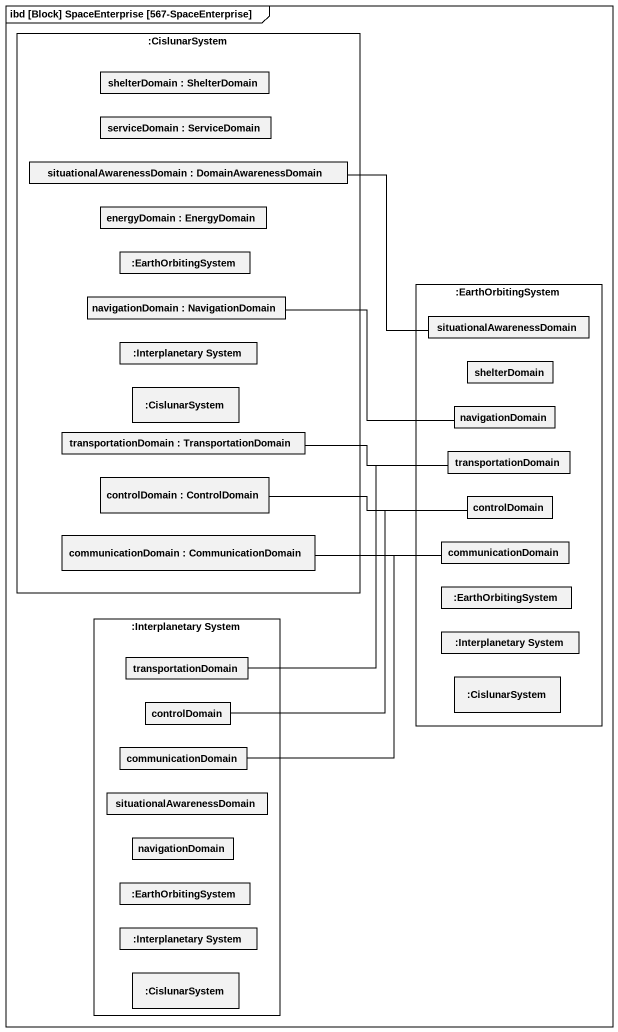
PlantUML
@startuml
mainframe ibd [Block] SpaceEnterprise [567-SpaceEnterprise]
rectangle ":CislunarSystem" as CislunarSystem {
  rectangle "shelterDomain : ShelterDomain" as shelterDomain
  rectangle "serviceDomain : ServiceDomain" as serviceDomain
  rectangle "situationalAwarenessDomain : DomainAwarenessDomain" as situationalAwarenessDomain
  rectangle "energyDomain : EnergyDomain" as energyDomain
  rectangle ":EarthOrbitingSystem" as EarthOrbitingSystem
  rectangle "navigationDomain : NavigationDomain" as navigationDomain
  rectangle ":Interplanetary System" as Interplanetary_System
  rectangle ":CislunarSystem" as CislunarSystem_2
  rectangle "transportationDomain : TransportationDomain" as transportationDomain
  rectangle "controlDomain : ControlDomain" as controlDomain
  rectangle "communicationDomain : CommunicationDomain" as communicationDomain
}
rectangle ":EarthOrbitingSystem" as EarthOrbitingSystem_2 {
  rectangle "situationalAwarenessDomain" as situationalAwarenessDomain_2
  rectangle "shelterDomain" as shelterDomain_2
  rectangle "navigationDomain" as navigationDomain_2
  rectangle "transportationDomain" as transportationDomain_2
  rectangle "controlDomain" as controlDomain_2
  rectangle "communicationDomain" as communicationDomain_2
  rectangle ":EarthOrbitingSystem" as EarthOrbitingSystem_3
  rectangle ":Interplanetary System" as Interplanetary_System_3
  rectangle ":CislunarSystem" as CislunarSystem_3
}
rectangle ":Interplanetary System" as Interplanetary_System_2 {
  rectangle "transportationDomain" as transportationDomain_3
  rectangle "controlDomain" as controlDomain_3
  rectangle "communicationDomain" as communicationDomain_3
  rectangle "situationalAwarenessDomain" as situationalAwarenessDomain_3
  rectangle "navigationDomain" as navigationDomain_3
  rectangle ":EarthOrbitingSystem" as EarthOrbitingSystem_4
  rectangle ":Interplanetary System" as Interplanetary_System_4
  rectangle ":CislunarSystem" as CislunarSystem_4
}
situationalAwarenessDomain -right- situationalAwarenessDomain_2
navigationDomain -right- navigationDomain_2
transportationDomain -right- transportationDomain_2
controlDomain -right- controlDomain_2
communicationDomain -right- communicationDomain_2
transportationDomain_3 -up- transportationDomain_2
controlDomain_3 -up- controlDomain_2
communicationDomain_3 -up- communicationDomain_2
@enduml
